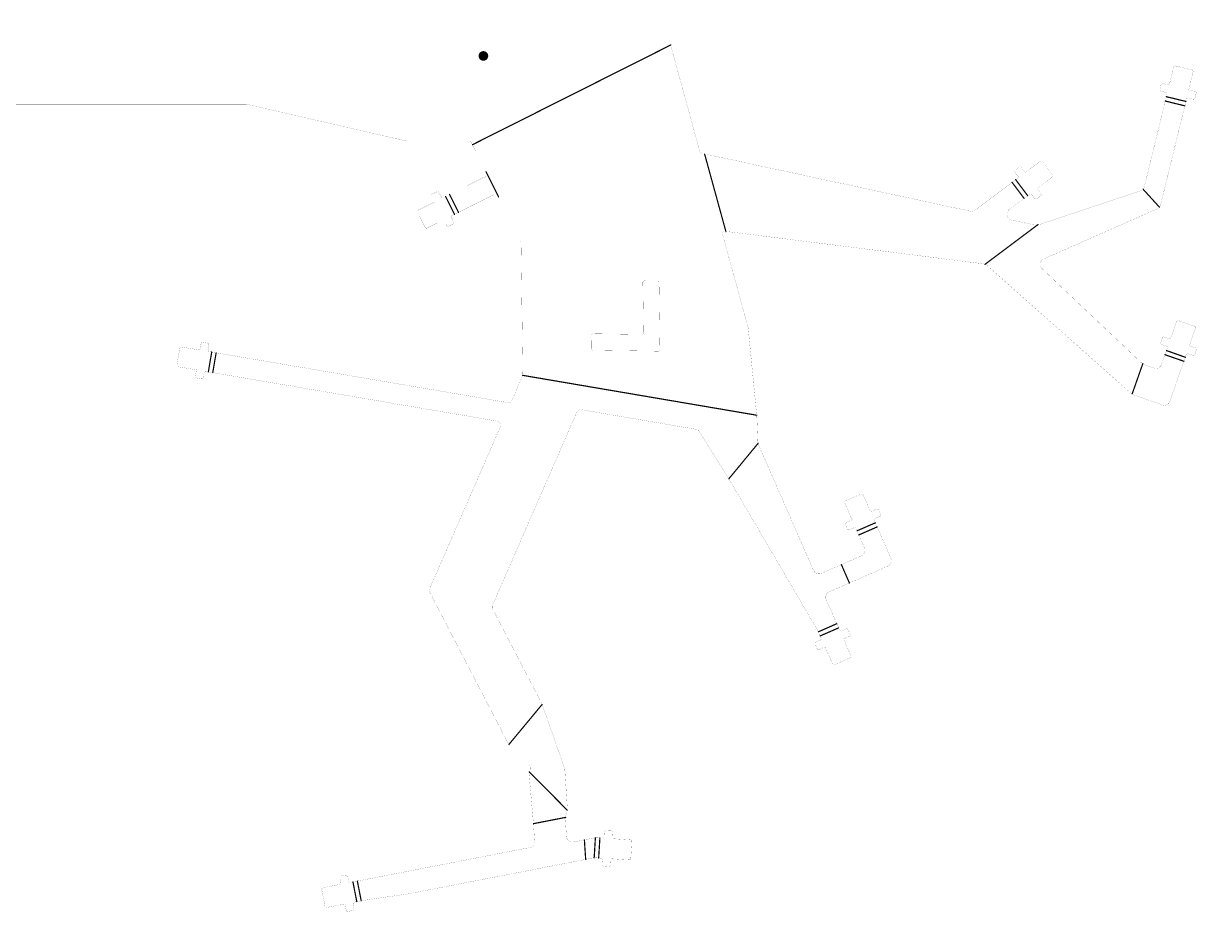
# Model space of a CAD drawing. Extents: x 325 to 617, y 86 to 372.
# Drawn here: x 471.2 to 617.3, y 145.4 to 256 of the extents above; entities that cross this region are included whole.
import ezdxf

# ---------------------------------------------------------------- set-up
doc = ezdxf.new("R2010")
doc.units = 0
for name, color, linetype in [('BOTTOMOVERLAY', 54, 'CONTINUOUS'), ('MECHANICAL1', 6, 'CONTINUOUS'), ('PADHOLELAYER', 156, 'CONTINUOUS')]:
    doc.layers.add(name, color=color, linetype=linetype)

msp = doc.modelspace()

# ---------------------------------------------------------------- linework, layer by layer
at = {"layer": 'BOTTOMOVERLAY', "const_width": 0.15}
for points in [[(527.13, 240.92), (551.84, 253.35)], [(613.56, 246.9), (615.99, 246.31)], [(613.43, 246.36), (615.86, 245.76)], [(556.05, 239.74), (558.7, 230.08)], [(528.82, 237.55), (530.38, 234.42)], [(594.34, 236.23), (595.84, 234.23)], [(594.78, 236.57), (596.28, 234.57)], [(610.67, 235.36), (612.7, 233.13)], [(523.77, 234.47), (524.89, 232.23)], [(524.27, 234.72), (525.39, 232.48)], [(590.96, 226.01), (597.57, 230.96)], [(494.23, 212.61), (494.65, 215.08)], [(494.78, 212.52), (495.2, 214.98)], [(613.38, 214.75), (615.74, 213.93)], [(613.56, 215.27), (615.92, 214.43)], [(609.3, 209.87), (610.63, 213.65)], [(533.37, 212.18), (562.53, 207.21)], [(559.06, 199.28), (562.72, 203.72)], [(575.02, 192.8), (577.31, 193.8)], [(575.25, 192.29), (577.54, 193.29)], [(573.08, 188.59), (574.08, 186.3)], [(570.22, 180.22), (572.51, 181.23)], [(570.45, 179.71), (572.74, 180.71)], [(531.67, 166.18), (535.8, 171.16)], [(534.21, 162.75), (538.93, 158)], [(534.73, 156.31), (538.73, 157.09)], [(541.07, 154.29), (541.23, 151.85)], [(542.29, 152.05), (542.44, 154.55)], [(542.85, 152.03), (543, 154.53)], [(512.24, 149.05), (512.72, 146.6)], [(512.79, 149.16), (513.27, 146.7)]]:
    msp.add_lwpolyline(points, dxfattribs=at)
at = {"layer": 'BOTTOMOVERLAY', "const_width": 0.075}
for points in [[(551.8, 253.35, 1), (551.87, 253.35, 1)], [(613.52, 246.9, 1), (613.6, 246.9, 1)], [(613.39, 246.36, 1), (613.47, 246.36, 1)], [(615.82, 245.76, 1), (615.89, 245.76, 1)], [(615.95, 246.31, 1), (616.03, 246.31, 1)], [(527.1, 240.92, 1), (527.17, 240.92, 1)], [(556.01, 239.74, 1), (556.08, 239.74, 1)], [(528.78, 237.55, 1), (528.85, 237.55, 1)], [(594.3, 236.23, 1), (594.37, 236.23, 1)], [(594.75, 236.57, 1), (594.82, 236.57, 1)], [(610.63, 235.36, 1), (610.71, 235.36, 1)], [(523.73, 234.47, 1), (523.81, 234.47, 1)], [(524.23, 234.72, 1), (524.31, 234.72, 1)], [(530.34, 234.42, 1), (530.41, 234.42, 1)], [(595.8, 234.23, 1), (595.87, 234.23, 1)], [(596.25, 234.57, 1), (596.32, 234.57, 1)], [(525.35, 232.48, 1), (525.43, 232.48, 1)], [(612.67, 233.13, 1), (612.74, 233.13, 1)], [(524.85, 232.23, 1), (524.93, 232.23, 1)], [(597.53, 230.96, 1), (597.61, 230.96, 1)], [(558.66, 230.08, 1), (558.73, 230.08, 1)], [(590.92, 226.01, 1), (591, 226.01, 1)], [(494.61, 215.08, 1), (494.69, 215.08, 1)], [(495.16, 214.98, 1), (495.24, 214.98, 1)], [(613.34, 214.75, 1), (613.42, 214.75, 1)], [(613.53, 215.27, 1), (613.6, 215.27, 1)], [(610.59, 213.65, 1), (610.66, 213.65, 1)], [(615.7, 213.93, 1), (615.78, 213.93, 1)], [(615.88, 214.43, 1), (615.96, 214.43, 1)], [(494.19, 212.61, 1), (494.27, 212.61, 1)], [(494.74, 212.52, 1), (494.82, 212.52, 1)], [(533.33, 212.18, 1), (533.4, 212.18, 1)], [(609.27, 209.87, 1), (609.34, 209.87, 1)], [(562.5, 207.21, 1), (562.57, 207.21, 1)], [(562.69, 203.72, 1), (562.76, 203.72, 1)], [(559.02, 199.28, 1), (559.09, 199.28, 1)], [(574.99, 192.8, 1), (575.06, 192.8, 1)], [(577.28, 193.8, 1), (577.35, 193.8, 1)], [(577.5, 193.29, 1), (577.58, 193.29, 1)], [(575.21, 192.29, 1), (575.28, 192.29, 1)], [(573.04, 188.59, 1), (573.12, 188.59, 1)], [(574.04, 186.3, 1), (574.12, 186.3, 1)], [(572.48, 181.23, 1), (572.55, 181.23, 1)], [(570.18, 180.22, 1), (570.25, 180.22, 1)], [(570.41, 179.71, 1), (570.49, 179.71, 1)], [(572.7, 180.71, 1), (572.77, 180.71, 1)], [(535.77, 171.16, 1), (535.84, 171.16, 1)], [(531.64, 166.18, 1), (531.71, 166.18, 1)], [(534.17, 162.75, 1), (534.25, 162.75, 1)], [(538.89, 158, 1), (538.97, 158, 1)], [(534.69, 156.31, 1), (534.76, 156.31, 1)], [(538.69, 157.09, 1), (538.77, 157.09, 1)], [(541.03, 154.29, 1), (541.1, 154.29, 1)], [(542.41, 154.55, 1), (542.48, 154.55, 1)], [(542.96, 154.53, 1), (543.04, 154.53, 1)], [(542.25, 152.05, 1), (542.33, 152.05, 1)], [(542.81, 152.03, 1), (542.89, 152.03, 1)], [(541.19, 151.85, 1), (541.26, 151.85, 1)], [(512.21, 149.05, 1), (512.28, 149.05, 1)], [(512.76, 149.16, 1), (512.83, 149.16, 1)], [(512.68, 146.6, 1), (512.76, 146.6, 1)], [(513.23, 146.7, 1), (513.31, 146.7, 1)]]:
    msp.add_lwpolyline(points, format="xyb", close=True, dxfattribs=at)
at = {"layer": 'MECHANICAL1', "const_width": 0.0127}
for points in [[(551.83, 253.35), (551.83, 264.1)], [(551.83, 253.35), (551.85, 253.19)], [(551.85, 253.19), (555.49, 239.92)], [(613.92, 248.36), (614.46, 250.59)], [(614.7, 250.74), (616.74, 250.24)], [(616.35, 247.76), (616.89, 250)], [(612.76, 247.82), (612.9, 248.4)], [(613.14, 248.55), (613.92, 248.36)], [(610.77, 235.48), (613.63, 247.19)], [(612.9, 247.58), (613.48, 247.43)], [(616.35, 247.76), (617.12, 247.57)], [(617.13, 246.75), (617.27, 247.33)], [(433.38, 245.97), (498.99, 245.97)], [(498.99, 245.97), (518.91, 241.37)], [(612.8, 233.25), (616.06, 246.6)], [(616.3, 246.74), (616.88, 246.6)], [(518.91, 241.37), (526.79, 241.37)], [(526.96, 241.26), (528.82, 237.55)], [(555.69, 239.77), (555.82, 239.77)], [(555.82, 239.77), (556.27, 239.72)], [(556.27, 239.72), (589.11, 232.64)], [(595.98, 237.47), (597.82, 238.85)], [(598.1, 238.81), (599.36, 237.13)], [(523.5, 234.34), (528.59, 236.88)], [(589.72, 232.77), (595.02, 236.75)], [(594.7, 237.51), (595.06, 237.03)], [(594.74, 237.79), (595.22, 238.15)], [(595.5, 238.11), (595.98, 237.47)], [(597.48, 235.47), (599.32, 236.85)], [(597.48, 235.47), (597.96, 234.83)], [(597.94, 231.03), (610.57, 235.25)], [(610.57, 235.25), (610.77, 235.48)], [(520.37, 232.77), (522.43, 233.8)], [(522.07, 234.52), (522.43, 233.8)], [(522.16, 234.78), (522.7, 235.05)], [(522.97, 234.96), (523.23, 234.43)], [(524.62, 232.1), (529.71, 234.65)], [(530.38, 234.42), (533.13, 228.93)], [(594, 232.86), (596.52, 234.75)], [(596.8, 234.71), (597.16, 234.23)], [(597.44, 234.19), (597.92, 234.55)], [(520.28, 232.5), (521.22, 230.63)], [(598.3, 226.69), (612.61, 233.01)], [(612.61, 233.01), (612.8, 233.25)], [(521.49, 230.54), (523.55, 231.56)], [(523.55, 231.56), (523.91, 230.85)], [(524.17, 230.76), (524.71, 231.03)], [(524.53, 231.83), (524.8, 231.3)], [(594.29, 231.52), (597.19, 230.9)], [(597.19, 230.9), (597.94, 231.03)], [(558.26, 229.8), (561.46, 218.15)], [(558.4, 230.05), (558.48, 230.07)], [(558.48, 230.07), (558.91, 230.09)], [(558.91, 230.09), (590.77, 226.08)], [(533.18, 228.71), (533.4, 212.35)], [(590.77, 226.08), (591.15, 225.94)], [(591.15, 225.94), (609.05, 210.03)], [(598.09, 225.45), (610.38, 213.81)], [(548.35, 223.74), (548.44, 217.48)], [(548.56, 223.95), (550.17, 223.93)], [(550.37, 223.73), (550.48, 215.4)], [(561.46, 218.15), (562.52, 207.38)], [(614.06, 216.69), (614.82, 218.87)], [(615.08, 218.99), (617.06, 218.29)], [(616.42, 215.87), (617.18, 218.04)], [(493.54, 216.28), (494.13, 216.18)], [(541.9, 217.16), (541.92, 215.5)], [(542.1, 217.36), (548.24, 217.28)], [(612.85, 216.27), (613.05, 216.84)], [(613.31, 216.96), (614.06, 216.69)], [(490.32, 213.48), (490.68, 215.55)], [(490.91, 215.71), (493.17, 215.33)], [(493.17, 215.33), (493.31, 216.12)], [(494.19, 215.36), (494.29, 215.95)], [(494.36, 215.13), (531.51, 208.79)], [(542.12, 215.3), (550.28, 215.19)], [(612.96, 213.55), (613.67, 215.56)], [(612.98, 216.01), (613.54, 215.82)], [(616.28, 214.86), (616.85, 214.66)], [(616.42, 215.87), (617.18, 215.6)], [(617.1, 214.78), (617.3, 215.35)], [(610.38, 213.81), (610.87, 213.49)], [(610.87, 213.49), (612.01, 213.09)], [(614, 208.95), (616.02, 214.74)], [(490.49, 213.25), (492.75, 212.86)], [(492.62, 212.07), (492.75, 212.86)], [(493.6, 211.91), (493.71, 212.5)], [(493.94, 212.66), (530.23, 206.47)], [(532.05, 209.08), (533.33, 212.02)], [(533.33, 212.02), (533.4, 212.35)], [(492.78, 211.84), (493.37, 211.74)], [(609.05, 210.03), (609.55, 209.72)], [(609.55, 209.72), (613.05, 208.49)], [(529.62, 183.51), (540.13, 207.6)], [(540.68, 207.9), (555.01, 205.45)], [(562.52, 207.38), (562.55, 207.03)], [(562.55, 207.03), (562.65, 204.67)], [(521.79, 185.57), (530.61, 205.78)], [(555.35, 205.22), (558.96, 199.44)], [(562.65, 204.67), (562.68, 203.93)], [(562.68, 203.93), (562.77, 203.5)], [(562.77, 203.5), (569.6, 187.89)], [(558.96, 199.44), (559.15, 199.13)], [(559.15, 199.13), (570.16, 180.33)], [(573.6, 196.55), (575.53, 197.39)], [(575.79, 197.28), (576.71, 195.18)], [(573.5, 196.28), (574.42, 194.17)], [(576.71, 195.18), (577.45, 195.5)], [(577.3, 194.34), (577.85, 194.58)], [(577.71, 195.39), (577.95, 194.84)], [(573.59, 193.59), (573.83, 193.04)], [(573.69, 193.85), (574.42, 194.17)], [(574.09, 192.94), (574.64, 193.18)], [(574.9, 193.08), (575.96, 190.67)], [(577.19, 194.08), (579.25, 189.38)], [(570.59, 187.5), (575.57, 189.68)], [(571.59, 185.21), (578.86, 188.39)], [(521.81, 185.14), (531.57, 166.33)], [(571.2, 184.22), (572.86, 180.44)], [(529.63, 183.08), (535.73, 171.35)], [(570.16, 180.33), (570.27, 180.12)], [(570.27, 180.12), (570.57, 179.44)], [(573.12, 180.34), (573.67, 180.58)], [(573.93, 180.48), (574.17, 179.93)], [(569.81, 178.67), (570.05, 178.12)], [(569.91, 178.94), (570.46, 179.18)], [(570.31, 178.02), (571.05, 178.34)], [(571.05, 178.34), (571.97, 176.23)], [(573.34, 179.34), (574.07, 179.66)], [(573.34, 179.34), (574.26, 177.23)], [(572.23, 176.13), (574.16, 176.97)], [(535.73, 171.35), (535.87, 170.99)], [(535.87, 170.99), (538.6, 163.22)], [(531.57, 166.33), (531.78, 166.04)], [(531.78, 166.04), (534.22, 163.59)], [(534.17, 162.58), (534.25, 162.92)], [(534.17, 162.58), (534.71, 156.52)], [(538.63, 163.09), (538.95, 158.2)], [(538.76, 157.31), (538.91, 157.81)], [(538.91, 157.81), (538.95, 158.2)], [(534.71, 156.52), (534.74, 156.1)], [(538.7, 156.87), (538.76, 157.31)], [(538.7, 156.87), (538.84, 154.71)], [(534.74, 156.1), (534.87, 154.12)], [(543.51, 154.7), (543.55, 155.29)], [(543.76, 155.48), (544.36, 155.45)], [(544.5, 154.44), (544.55, 155.23)], [(539.73, 154.03), (540.96, 154.27)], [(540.96, 154.27), (541.17, 154.31)], [(541.17, 154.31), (542.32, 154.54)], [(542.32, 154.54), (542.56, 154.55)], [(542.56, 154.55), (543.3, 154.51)], [(544.5, 154.44), (546.79, 154.29)], [(546.85, 151.99), (546.98, 154.08)], [(511.95, 148.99), (534.27, 153.33)], [(541.33, 151.88), (542.17, 152.05)], [(542.17, 152.05), (542.41, 152.06)], [(542.41, 152.06), (543.15, 152.01)], [(519.22, 147.58), (541.12, 151.83)], [(541.12, 151.83), (541.33, 151.88)], [(543.3, 151.2), (543.34, 151.8)], [(543.49, 150.99), (544.08, 150.95)], [(544.3, 151.14), (544.35, 151.94)], [(544.35, 151.94), (546.64, 151.8)], [(510.62, 149.55), (510.77, 148.77)], [(510.78, 149.79), (511.37, 149.9)], [(511.6, 149.74), (511.72, 149.15)], [(508.36, 148.09), (508.76, 146.03)], [(508.52, 148.33), (510.77, 148.77)], [(513.39, 146.72), (519.22, 147.58)], [(508.99, 145.87), (511.25, 146.31)], [(511.25, 146.31), (511.4, 145.53)], [(512.27, 146.31), (512.38, 145.72)], [(512.43, 146.54), (513.15, 146.68)], [(513.15, 146.68), (513.39, 146.72)], [(511.64, 145.37), (512.23, 145.48)]]:
    msp.add_lwpolyline(points, dxfattribs=at)
at = {"layer": 'MECHANICAL1', "const_width": 0.00635}
for points in [[(551.83, 253.35, 1), (551.83, 253.35, 1)], [(551.83, 253.35, 1), (551.83, 253.35, 1)], [(551.85, 253.19, 1), (551.85, 253.19, 1)], [(551.85, 253.19, 1), (551.85, 253.19, 1)], [(614.46, 250.59, 1), (614.47, 250.59, 1)], [(614.46, 250.59, 1), (614.47, 250.59, 1)], [(614.7, 250.74, 1), (614.71, 250.74, 1)], [(614.7, 250.74, 1), (614.71, 250.74, 1)], [(616.74, 250.24, 1), (616.75, 250.24, 1)], [(616.74, 250.24, 1), (616.75, 250.24, 1)], [(616.89, 250, 1), (616.89, 250, 1)], [(616.89, 250, 1), (616.89, 250, 1)], [(612.89, 248.4, 1), (612.9, 248.4, 1)], [(612.89, 248.4, 1), (612.9, 248.4, 1)], [(613.14, 248.55, 1), (613.14, 248.55, 1)], [(613.14, 248.55, 1), (613.14, 248.55, 1)], [(612.75, 247.82, 1), (612.76, 247.82, 1)], [(612.75, 247.82, 1), (612.76, 247.82, 1)], [(612.9, 247.58, 1), (612.91, 247.58, 1)], [(612.9, 247.58, 1), (612.91, 247.58, 1)], [(613.48, 247.43, 1), (613.49, 247.43, 1)], [(613.48, 247.43, 1), (613.49, 247.43, 1)], [(613.63, 247.19, 1), (613.63, 247.19, 1)], [(613.63, 247.19, 1), (613.63, 247.19, 1)], [(613.91, 248.36, 1), (613.92, 248.36, 1)], [(613.91, 248.36, 1), (613.92, 248.36, 1)], [(616.34, 247.76, 1), (616.35, 247.76, 1)], [(616.34, 247.76, 1), (616.35, 247.76, 1)], [(617.12, 247.57, 1), (617.13, 247.57, 1)], [(617.12, 247.57, 1), (617.13, 247.57, 1)], [(617.27, 247.33, 1), (617.27, 247.33, 1)], [(617.27, 247.33, 1), (617.27, 247.33, 1)], [(498.98, 245.97, 1), (498.99, 245.97, 1)], [(498.98, 245.97, 1), (498.99, 245.97, 1)], [(616.06, 246.6, 1), (616.06, 246.6, 1)], [(616.06, 246.6, 1), (616.06, 246.6, 1)], [(616.3, 246.74, 1), (616.31, 246.74, 1)], [(616.3, 246.74, 1), (616.31, 246.74, 1)], [(616.88, 246.6, 1), (616.89, 246.6, 1)], [(616.88, 246.6, 1), (616.89, 246.6, 1)], [(617.12, 246.75, 1), (617.13, 246.75, 1)], [(617.12, 246.75, 1), (617.13, 246.75, 1)], [(518.91, 241.37, 1), (518.91, 241.37, 1)], [(518.91, 241.37, 1), (518.91, 241.37, 1)], [(526.78, 241.37, 1), (526.79, 241.37, 1)], [(526.78, 241.37, 1), (526.79, 241.37, 1)], [(526.96, 241.26, 1), (526.97, 241.26, 1)], [(526.96, 241.26, 1), (526.97, 241.26, 1)], [(555.49, 239.92, 1), (555.49, 239.92, 1)], [(555.49, 239.92, 1), (555.49, 239.92, 1)], [(555.68, 239.77, 1), (555.69, 239.77, 1)], [(555.68, 239.77, 1), (555.69, 239.77, 1)], [(555.82, 239.77, 1), (555.82, 239.77, 1)], [(555.82, 239.77, 1), (555.82, 239.77, 1)], [(556.27, 239.72, 1), (556.28, 239.72, 1)], [(556.27, 239.72, 1), (556.28, 239.72, 1)], [(597.82, 238.85, 1), (597.83, 238.85, 1)], [(597.82, 238.85, 1), (597.83, 238.85, 1)], [(598.1, 238.81, 1), (598.11, 238.81, 1)], [(598.1, 238.81, 1), (598.11, 238.81, 1)], [(528.59, 236.88, 1), (528.6, 236.88, 1)], [(528.59, 236.88, 1), (528.6, 236.88, 1)], [(528.81, 237.55, 1), (528.82, 237.55, 1)], [(528.81, 237.55, 1), (528.82, 237.55, 1)], [(594.7, 237.51, 1), (594.71, 237.51, 1)], [(594.7, 237.51, 1), (594.71, 237.51, 1)], [(594.74, 237.79, 1), (594.75, 237.79, 1)], [(594.74, 237.79, 1), (594.75, 237.79, 1)], [(595.02, 236.75, 1), (595.03, 236.75, 1)], [(595.02, 236.75, 1), (595.03, 236.75, 1)], [(595.06, 237.03, 1), (595.07, 237.03, 1)], [(595.06, 237.03, 1), (595.07, 237.03, 1)], [(595.22, 238.15, 1), (595.23, 238.15, 1)], [(595.22, 238.15, 1), (595.23, 238.15, 1)], [(595.5, 238.11, 1), (595.51, 238.11, 1)], [(595.5, 238.11, 1), (595.51, 238.11, 1)], [(595.98, 237.47, 1), (595.99, 237.47, 1)], [(595.98, 237.47, 1), (595.99, 237.47, 1)], [(599.32, 236.85, 1), (599.33, 236.85, 1)], [(599.32, 236.85, 1), (599.33, 236.85, 1)], [(599.36, 237.13, 1), (599.37, 237.13, 1)], [(599.36, 237.13, 1), (599.37, 237.13, 1)], [(597.48, 235.47, 1), (597.49, 235.47, 1)], [(597.48, 235.47, 1), (597.49, 235.47, 1)], [(610.57, 235.25, 1), (610.57, 235.25, 1)], [(610.57, 235.25, 1), (610.57, 235.25, 1)], [(610.76, 235.48, 1), (610.77, 235.48, 1)], [(610.76, 235.48, 1), (610.77, 235.48, 1)], [(522.07, 234.52, 1), (522.07, 234.52, 1)], [(522.07, 234.52, 1), (522.07, 234.52, 1)], [(522.16, 234.78, 1), (522.16, 234.78, 1)], [(522.16, 234.78, 1), (522.16, 234.78, 1)], [(522.43, 233.8, 1), (522.43, 233.8, 1)], [(522.43, 233.8, 1), (522.43, 233.8, 1)], [(522.69, 235.05, 1), (522.7, 235.05, 1)], [(522.69, 235.05, 1), (522.7, 235.05, 1)], [(522.96, 234.96, 1), (522.97, 234.96, 1)], [(522.96, 234.96, 1), (522.97, 234.96, 1)], [(523.23, 234.43, 1), (523.24, 234.43, 1)], [(523.23, 234.43, 1), (523.24, 234.43, 1)], [(523.5, 234.34, 1), (523.51, 234.34, 1)], [(523.5, 234.34, 1), (523.51, 234.34, 1)], [(529.71, 234.65, 1), (529.71, 234.65, 1)], [(529.71, 234.65, 1), (529.71, 234.65, 1)], [(530.38, 234.42, 1), (530.38, 234.42, 1)], [(530.38, 234.42, 1), (530.38, 234.42, 1)], [(596.52, 234.75, 1), (596.53, 234.75, 1)], [(596.52, 234.75, 1), (596.53, 234.75, 1)], [(596.8, 234.71, 1), (596.81, 234.71, 1)], [(596.8, 234.71, 1), (596.81, 234.71, 1)], [(597.16, 234.23, 1), (597.17, 234.23, 1)], [(597.16, 234.23, 1), (597.17, 234.23, 1)], [(597.44, 234.19, 1), (597.45, 234.19, 1)], [(597.44, 234.19, 1), (597.45, 234.19, 1)], [(597.92, 234.55, 1), (597.93, 234.55, 1)], [(597.92, 234.55, 1), (597.93, 234.55, 1)], [(597.96, 234.83, 1), (597.97, 234.83, 1)], [(597.96, 234.83, 1), (597.97, 234.83, 1)], [(520.28, 232.5, 1), (520.29, 232.5, 1)], [(520.28, 232.5, 1), (520.29, 232.5, 1)], [(520.37, 232.77, 1), (520.38, 232.77, 1)], [(520.37, 232.77, 1), (520.38, 232.77, 1)], [(589.11, 232.64, 1), (589.11, 232.64, 1)], [(589.11, 232.64, 1), (589.11, 232.64, 1)], [(589.71, 232.77, 1), (589.72, 232.77, 1)], [(589.71, 232.77, 1), (589.72, 232.77, 1)], [(594, 232.86, 1), (594, 232.86, 1)], [(594, 232.86, 1), (594, 232.86, 1)], [(612.61, 233.01, 1), (612.61, 233.01, 1)], [(612.61, 233.01, 1), (612.61, 233.01, 1)], [(612.79, 233.25, 1), (612.8, 233.25, 1)], [(612.79, 233.25, 1), (612.8, 233.25, 1)], [(523.54, 231.56, 1), (523.55, 231.56, 1)], [(523.54, 231.56, 1), (523.55, 231.56, 1)], [(524.53, 231.83, 1), (524.53, 231.83, 1)], [(524.53, 231.83, 1), (524.53, 231.83, 1)], [(524.62, 232.1, 1), (524.62, 232.1, 1)], [(524.62, 232.1, 1), (524.62, 232.1, 1)], [(524.71, 231.03, 1), (524.71, 231.03, 1)], [(524.71, 231.03, 1), (524.71, 231.03, 1)], [(524.8, 231.3, 1), (524.8, 231.3, 1)], [(524.8, 231.3, 1), (524.8, 231.3, 1)], [(594.29, 231.52, 1), (594.29, 231.52, 1)], [(594.29, 231.52, 1), (594.29, 231.52, 1)], [(597.19, 230.9, 1), (597.2, 230.9, 1)], [(597.19, 230.9, 1), (597.2, 230.9, 1)], [(597.94, 231.03, 1), (597.94, 231.03, 1)], [(597.94, 231.03, 1), (597.94, 231.03, 1)], [(521.22, 230.63, 1), (521.22, 230.63, 1)], [(521.22, 230.63, 1), (521.22, 230.63, 1)], [(521.49, 230.54, 1), (521.49, 230.54, 1)], [(521.49, 230.54, 1), (521.49, 230.54, 1)], [(523.9, 230.85, 1), (523.91, 230.85, 1)], [(523.9, 230.85, 1), (523.91, 230.85, 1)], [(524.17, 230.76, 1), (524.18, 230.76, 1)], [(524.17, 230.76, 1), (524.18, 230.76, 1)], [(558.26, 229.8, 1), (558.27, 229.8, 1)], [(558.26, 229.8, 1), (558.27, 229.8, 1)], [(558.4, 230.05, 1), (558.41, 230.05, 1)], [(558.4, 230.05, 1), (558.41, 230.05, 1)], [(558.48, 230.07, 1), (558.48, 230.07, 1)], [(558.48, 230.07, 1), (558.48, 230.07, 1)], [(558.91, 230.09, 1), (558.91, 230.09, 1)], [(558.91, 230.09, 1), (558.91, 230.09, 1)], [(533.13, 228.93, 1), (533.13, 228.93, 1)], [(533.13, 228.93, 1), (533.13, 228.93, 1)], [(533.18, 228.71, 1), (533.19, 228.71, 1)], [(533.18, 228.71, 1), (533.19, 228.71, 1)], [(598.3, 226.69, 1), (598.31, 226.69, 1)], [(598.3, 226.69, 1), (598.31, 226.69, 1)], [(590.77, 226.08, 1), (590.77, 226.08, 1)], [(590.77, 226.08, 1), (590.77, 226.08, 1)], [(591.14, 225.94, 1), (591.15, 225.94, 1)], [(591.14, 225.94, 1), (591.15, 225.94, 1)], [(598.09, 225.45, 1), (598.09, 225.45, 1)], [(598.09, 225.45, 1), (598.09, 225.45, 1)], [(548.35, 223.74, 1), (548.36, 223.74, 1)], [(548.35, 223.74, 1), (548.36, 223.74, 1)], [(548.55, 223.95, 1), (548.56, 223.95, 1)], [(548.55, 223.95, 1), (548.56, 223.95, 1)], [(550.17, 223.93, 1), (550.17, 223.93, 1)], [(550.17, 223.93, 1), (550.17, 223.93, 1)], [(550.36, 223.73, 1), (550.37, 223.73, 1)], [(550.36, 223.73, 1), (550.37, 223.73, 1)], [(561.46, 218.15, 1), (561.46, 218.15, 1)], [(561.46, 218.15, 1), (561.46, 218.15, 1)], [(614.82, 218.87, 1), (614.82, 218.87, 1)], [(614.82, 218.87, 1), (614.82, 218.87, 1)], [(615.07, 218.99, 1), (615.08, 218.99, 1)], [(615.07, 218.99, 1), (615.08, 218.99, 1)], [(617.05, 218.29, 1), (617.06, 218.29, 1)], [(617.05, 218.29, 1), (617.06, 218.29, 1)], [(617.18, 218.04, 1), (617.18, 218.04, 1)], [(617.18, 218.04, 1), (617.18, 218.04, 1)], [(493.54, 216.28, 1), (493.54, 216.28, 1)], [(493.54, 216.28, 1), (493.54, 216.28, 1)], [(541.9, 217.16, 1), (541.9, 217.16, 1)], [(541.9, 217.16, 1), (541.9, 217.16, 1)], [(542.1, 217.36, 1), (542.1, 217.36, 1)], [(542.1, 217.36, 1), (542.1, 217.36, 1)], [(548.23, 217.28, 1), (548.24, 217.28, 1)], [(548.23, 217.28, 1), (548.24, 217.28, 1)], [(548.43, 217.48, 1), (548.44, 217.48, 1)], [(548.43, 217.48, 1), (548.44, 217.48, 1)], [(612.85, 216.27, 1), (612.86, 216.27, 1)], [(612.85, 216.27, 1), (612.86, 216.27, 1)], [(613.05, 216.84, 1), (613.05, 216.84, 1)], [(613.05, 216.84, 1), (613.05, 216.84, 1)], [(613.3, 216.96, 1), (613.31, 216.96, 1)], [(613.3, 216.96, 1), (613.31, 216.96, 1)], [(614.06, 216.69, 1), (614.06, 216.69, 1)], [(614.06, 216.69, 1), (614.06, 216.69, 1)], [(490.67, 215.55, 1), (490.68, 215.55, 1)], [(490.67, 215.55, 1), (490.68, 215.55, 1)], [(490.9, 215.71, 1), (490.91, 215.71, 1)], [(490.9, 215.71, 1), (490.91, 215.71, 1)], [(493.17, 215.33, 1), (493.18, 215.33, 1)], [(493.17, 215.33, 1), (493.18, 215.33, 1)], [(493.31, 216.12, 1), (493.31, 216.12, 1)], [(493.31, 216.12, 1), (493.31, 216.12, 1)], [(494.13, 216.18, 1), (494.13, 216.18, 1)], [(494.13, 216.18, 1), (494.13, 216.18, 1)], [(494.19, 215.36, 1), (494.2, 215.36, 1)], [(494.19, 215.36, 1), (494.2, 215.36, 1)], [(494.29, 215.95, 1), (494.3, 215.95, 1)], [(494.29, 215.95, 1), (494.3, 215.95, 1)], [(494.35, 215.13, 1), (494.36, 215.13, 1)], [(494.35, 215.13, 1), (494.36, 215.13, 1)], [(541.92, 215.5, 1), (541.92, 215.5, 1)], [(541.92, 215.5, 1), (541.92, 215.5, 1)], [(542.12, 215.3, 1), (542.12, 215.3, 1)], [(542.12, 215.3, 1), (542.12, 215.3, 1)], [(550.27, 215.19, 1), (550.28, 215.19, 1)], [(550.27, 215.19, 1), (550.28, 215.19, 1)], [(550.48, 215.4, 1), (550.48, 215.4, 1)], [(550.48, 215.4, 1), (550.48, 215.4, 1)], [(612.97, 216.01, 1), (612.98, 216.01, 1)], [(612.97, 216.01, 1), (612.98, 216.01, 1)], [(613.54, 215.82, 1), (613.55, 215.82, 1)], [(613.54, 215.82, 1), (613.55, 215.82, 1)], [(613.66, 215.56, 1), (613.67, 215.56, 1)], [(613.66, 215.56, 1), (613.67, 215.56, 1)], [(616.28, 214.86, 1), (616.28, 214.86, 1)], [(616.28, 214.86, 1), (616.28, 214.86, 1)], [(616.42, 215.87, 1), (616.42, 215.87, 1)], [(616.42, 215.87, 1), (616.42, 215.87, 1)], [(617.1, 214.78, 1), (617.1, 214.78, 1)], [(617.1, 214.78, 1), (617.1, 214.78, 1)], [(617.17, 215.6, 1), (617.18, 215.6, 1)], [(617.17, 215.6, 1), (617.18, 215.6, 1)], [(617.3, 215.35, 1), (617.3, 215.35, 1)], [(617.3, 215.35, 1), (617.3, 215.35, 1)], [(490.32, 213.48, 1), (490.33, 213.48, 1)], [(490.32, 213.48, 1), (490.33, 213.48, 1)], [(610.37, 213.81, 1), (610.38, 213.81, 1)], [(610.37, 213.81, 1), (610.38, 213.81, 1)], [(610.87, 213.49, 1), (610.88, 213.49, 1)], [(610.87, 213.49, 1), (610.88, 213.49, 1)], [(612.96, 213.55, 1), (612.97, 213.55, 1)], [(612.96, 213.55, 1), (612.97, 213.55, 1)], [(616.02, 214.74, 1), (616.03, 214.74, 1)], [(616.02, 214.74, 1), (616.03, 214.74, 1)], [(616.84, 214.66, 1), (616.85, 214.66, 1)], [(616.84, 214.66, 1), (616.85, 214.66, 1)], [(490.48, 213.25, 1), (490.49, 213.25, 1)], [(490.48, 213.25, 1), (490.49, 213.25, 1)], [(492.62, 212.07, 1), (492.62, 212.07, 1)], [(492.62, 212.07, 1), (492.62, 212.07, 1)], [(492.75, 212.86, 1), (492.76, 212.86, 1)], [(492.75, 212.86, 1), (492.76, 212.86, 1)], [(493.6, 211.91, 1), (493.61, 211.91, 1)], [(493.6, 211.91, 1), (493.61, 211.91, 1)], [(493.7, 212.5, 1), (493.71, 212.5, 1)], [(493.7, 212.5, 1), (493.71, 212.5, 1)], [(493.93, 212.66, 1), (493.94, 212.66, 1)], [(493.93, 212.66, 1), (493.94, 212.66, 1)], [(533.33, 212.02, 1), (533.34, 212.02, 1)], [(533.33, 212.02, 1), (533.34, 212.02, 1)], [(533.4, 212.35, 1), (533.4, 212.35, 1)], [(533.4, 212.35, 1), (533.4, 212.35, 1)], [(612, 213.09, 1), (612.01, 213.09, 1)], [(612, 213.09, 1), (612.01, 213.09, 1)], [(492.78, 211.84, 1), (492.79, 211.84, 1)], [(492.78, 211.84, 1), (492.79, 211.84, 1)], [(493.37, 211.74, 1), (493.38, 211.74, 1)], [(493.37, 211.74, 1), (493.38, 211.74, 1)], [(532.05, 209.08, 1), (532.05, 209.08, 1)], [(532.05, 209.08, 1), (532.05, 209.08, 1)], [(609.05, 210.03, 1), (609.06, 210.03, 1)], [(609.05, 210.03, 1), (609.06, 210.03, 1)], [(609.55, 209.72, 1), (609.56, 209.72, 1)], [(609.55, 209.72, 1), (609.56, 209.72, 1)], [(614, 208.95, 1), (614.01, 208.95, 1)], [(614, 208.95, 1), (614.01, 208.95, 1)], [(531.51, 208.79, 1), (531.51, 208.79, 1)], [(531.51, 208.79, 1), (531.51, 208.79, 1)], [(540.13, 207.6, 1), (540.14, 207.6, 1)], [(540.13, 207.6, 1), (540.14, 207.6, 1)], [(540.67, 207.9, 1), (540.68, 207.9, 1)], [(540.67, 207.9, 1), (540.68, 207.9, 1)], [(613.04, 208.49, 1), (613.05, 208.49, 1)], [(613.04, 208.49, 1), (613.05, 208.49, 1)], [(530.23, 206.47, 1), (530.24, 206.47, 1)], [(530.23, 206.47, 1), (530.24, 206.47, 1)], [(562.52, 207.38, 1), (562.52, 207.38, 1)], [(562.52, 207.38, 1), (562.52, 207.38, 1)], [(562.54, 207.03, 1), (562.55, 207.03, 1)], [(562.54, 207.03, 1), (562.55, 207.03, 1)], [(530.61, 205.78, 1), (530.61, 205.78, 1)], [(530.61, 205.78, 1), (530.61, 205.78, 1)], [(555.01, 205.45, 1), (555.02, 205.45, 1)], [(555.01, 205.45, 1), (555.02, 205.45, 1)], [(555.35, 205.22, 1), (555.36, 205.22, 1)], [(555.35, 205.22, 1), (555.36, 205.22, 1)], [(562.65, 204.67, 1), (562.65, 204.67, 1)], [(562.65, 204.67, 1), (562.65, 204.67, 1)], [(562.68, 203.93, 1), (562.69, 203.93, 1)], [(562.68, 203.93, 1), (562.69, 203.93, 1)], [(562.76, 203.5, 1), (562.77, 203.5, 1)], [(562.76, 203.5, 1), (562.77, 203.5, 1)], [(558.96, 199.44, 1), (558.97, 199.44, 1)], [(558.96, 199.44, 1), (558.97, 199.44, 1)], [(559.15, 199.13, 1), (559.15, 199.13, 1)], [(559.15, 199.13, 1), (559.15, 199.13, 1)], [(575.52, 197.39, 1), (575.53, 197.39, 1)], [(575.52, 197.39, 1), (575.53, 197.39, 1)], [(575.79, 197.28, 1), (575.79, 197.28, 1)], [(575.79, 197.28, 1), (575.79, 197.28, 1)], [(573.5, 196.28, 1), (573.5, 196.28, 1)], [(573.5, 196.28, 1), (573.5, 196.28, 1)], [(573.6, 196.55, 1), (573.61, 196.55, 1)], [(573.6, 196.55, 1), (573.61, 196.55, 1)], [(576.71, 195.18, 1), (576.72, 195.18, 1)], [(576.71, 195.18, 1), (576.72, 195.18, 1)], [(577.29, 194.34, 1), (577.3, 194.34, 1)], [(577.29, 194.34, 1), (577.3, 194.34, 1)], [(577.44, 195.5, 1), (577.45, 195.5, 1)], [(577.44, 195.5, 1), (577.45, 195.5, 1)], [(577.71, 195.39, 1), (577.71, 195.39, 1)], [(577.71, 195.39, 1), (577.71, 195.39, 1)], [(577.84, 194.58, 1), (577.85, 194.58, 1)], [(577.84, 194.58, 1), (577.85, 194.58, 1)], [(577.95, 194.84, 1), (577.95, 194.84, 1)], [(577.95, 194.84, 1), (577.95, 194.84, 1)], [(573.58, 193.59, 1), (573.59, 193.59, 1)], [(573.58, 193.59, 1), (573.59, 193.59, 1)], [(573.69, 193.85, 1), (573.69, 193.85, 1)], [(573.69, 193.85, 1), (573.69, 193.85, 1)], [(573.82, 193.04, 1), (573.83, 193.04, 1)], [(573.82, 193.04, 1), (573.83, 193.04, 1)], [(574.09, 192.94, 1), (574.09, 192.94, 1)], [(574.09, 192.94, 1), (574.09, 192.94, 1)], [(574.42, 194.17, 1), (574.43, 194.17, 1)], [(574.42, 194.17, 1), (574.43, 194.17, 1)], [(574.64, 193.18, 1), (574.64, 193.18, 1)], [(574.64, 193.18, 1), (574.64, 193.18, 1)], [(574.9, 193.08, 1), (574.91, 193.08, 1)], [(574.9, 193.08, 1), (574.91, 193.08, 1)], [(577.19, 194.08, 1), (577.2, 194.08, 1)], [(577.19, 194.08, 1), (577.2, 194.08, 1)], [(575.95, 190.67, 1), (575.96, 190.67, 1)], [(575.95, 190.67, 1), (575.96, 190.67, 1)], [(575.57, 189.68, 1), (575.57, 189.68, 1)], [(575.57, 189.68, 1), (575.57, 189.68, 1)], [(579.25, 189.38, 1), (579.25, 189.38, 1)], [(579.25, 189.38, 1), (579.25, 189.38, 1)], [(569.6, 187.89, 1), (569.6, 187.89, 1)], [(569.6, 187.89, 1), (569.6, 187.89, 1)], [(570.58, 187.5, 1), (570.59, 187.5, 1)], [(570.58, 187.5, 1), (570.59, 187.5, 1)], [(578.86, 188.39, 1), (578.87, 188.39, 1)], [(578.86, 188.39, 1), (578.87, 188.39, 1)], [(521.79, 185.57, 1), (521.79, 185.57, 1)], [(521.79, 185.57, 1), (521.79, 185.57, 1)], [(521.8, 185.14, 1), (521.81, 185.14, 1)], [(521.8, 185.14, 1), (521.81, 185.14, 1)], [(571.2, 184.22, 1), (571.21, 184.22, 1)], [(571.2, 184.22, 1), (571.21, 184.22, 1)], [(571.59, 185.21, 1), (571.59, 185.21, 1)], [(571.59, 185.21, 1), (571.59, 185.21, 1)], [(529.62, 183.51, 1), (529.62, 183.51, 1)], [(529.62, 183.51, 1), (529.62, 183.51, 1)], [(529.63, 183.08, 1), (529.64, 183.08, 1)], [(529.63, 183.08, 1), (529.64, 183.08, 1)], [(570.16, 180.33, 1), (570.17, 180.33, 1)], [(570.16, 180.33, 1), (570.17, 180.33, 1)], [(570.27, 180.12, 1), (570.27, 180.12, 1)], [(570.27, 180.12, 1), (570.27, 180.12, 1)], [(572.85, 180.44, 1), (572.86, 180.44, 1)], [(572.85, 180.44, 1), (572.86, 180.44, 1)], [(573.12, 180.34, 1), (573.12, 180.34, 1)], [(573.12, 180.34, 1), (573.12, 180.34, 1)], [(573.67, 180.58, 1), (573.67, 180.58, 1)], [(573.67, 180.58, 1), (573.67, 180.58, 1)], [(573.93, 180.48, 1), (573.94, 180.48, 1)], [(573.93, 180.48, 1), (573.94, 180.48, 1)], [(574.17, 179.93, 1), (574.18, 179.93, 1)], [(574.17, 179.93, 1), (574.18, 179.93, 1)], [(569.81, 178.67, 1), (569.81, 178.67, 1)], [(569.81, 178.67, 1), (569.81, 178.67, 1)], [(569.91, 178.94, 1), (569.92, 178.94, 1)], [(569.91, 178.94, 1), (569.92, 178.94, 1)], [(570.46, 179.18, 1), (570.47, 179.18, 1)], [(570.46, 179.18, 1), (570.47, 179.18, 1)], [(570.56, 179.44, 1), (570.57, 179.44, 1)], [(570.56, 179.44, 1), (570.57, 179.44, 1)], [(571.04, 178.34, 1), (571.05, 178.34, 1)], [(571.04, 178.34, 1), (571.05, 178.34, 1)], [(573.33, 179.34, 1), (573.34, 179.34, 1)], [(573.33, 179.34, 1), (573.34, 179.34, 1)], [(574.07, 179.66, 1), (574.07, 179.66, 1)], [(574.07, 179.66, 1), (574.07, 179.66, 1)], [(570.05, 178.12, 1), (570.05, 178.12, 1)], [(570.05, 178.12, 1), (570.05, 178.12, 1)], [(570.31, 178.02, 1), (570.32, 178.02, 1)], [(570.31, 178.02, 1), (570.32, 178.02, 1)], [(574.15, 176.97, 1), (574.16, 176.97, 1)], [(574.15, 176.97, 1), (574.16, 176.97, 1)], [(574.26, 177.23, 1), (574.26, 177.23, 1)], [(574.26, 177.23, 1), (574.26, 177.23, 1)], [(571.97, 176.23, 1), (571.97, 176.23, 1)], [(571.97, 176.23, 1), (571.97, 176.23, 1)], [(572.23, 176.13, 1), (572.24, 176.13, 1)], [(572.23, 176.13, 1), (572.24, 176.13, 1)], [(535.72, 171.35, 1), (535.73, 171.35, 1)], [(535.72, 171.35, 1), (535.73, 171.35, 1)], [(535.87, 170.99, 1), (535.88, 170.99, 1)], [(535.87, 170.99, 1), (535.88, 170.99, 1)], [(531.57, 166.33, 1), (531.58, 166.33, 1)], [(531.57, 166.33, 1), (531.58, 166.33, 1)], [(531.77, 166.04, 1), (531.78, 166.04, 1)], [(531.77, 166.04, 1), (531.78, 166.04, 1)], [(534.17, 162.58, 1), (534.17, 162.58, 1)], [(534.17, 162.58, 1), (534.17, 162.58, 1)], [(534.21, 163.59, 1), (534.22, 163.59, 1)], [(534.21, 163.59, 1), (534.22, 163.59, 1)], [(534.25, 162.92, 1), (534.25, 162.92, 1)], [(534.25, 162.92, 1), (534.25, 162.92, 1)], [(538.6, 163.22, 1), (538.6, 163.22, 1)], [(538.6, 163.22, 1), (538.6, 163.22, 1)], [(538.62, 163.09, 1), (538.63, 163.09, 1)], [(538.62, 163.09, 1), (538.63, 163.09, 1)], [(538.91, 157.81, 1), (538.92, 157.81, 1)], [(538.91, 157.81, 1), (538.92, 157.81, 1)], [(538.94, 158.2, 1), (538.95, 158.2, 1)], [(538.94, 158.2, 1), (538.95, 158.2, 1)], [(534.71, 156.52, 1), (534.71, 156.52, 1)], [(534.71, 156.52, 1), (534.71, 156.52, 1)], [(538.7, 156.87, 1), (538.7, 156.87, 1)], [(538.7, 156.87, 1), (538.7, 156.87, 1)], [(538.76, 157.31, 1), (538.76, 157.31, 1)], [(538.76, 157.31, 1), (538.76, 157.31, 1)], [(534.74, 156.1, 1), (534.74, 156.1, 1)], [(534.74, 156.1, 1), (534.74, 156.1, 1)], [(543.55, 155.29, 1), (543.55, 155.29, 1)], [(543.55, 155.29, 1), (543.55, 155.29, 1)], [(543.76, 155.48, 1), (543.76, 155.48, 1)], [(543.76, 155.48, 1), (543.76, 155.48, 1)], [(544.36, 155.45, 1), (544.36, 155.45, 1)], [(544.36, 155.45, 1), (544.36, 155.45, 1)], [(544.54, 155.23, 1), (544.55, 155.23, 1)], [(544.54, 155.23, 1), (544.55, 155.23, 1)], [(534.87, 154.12, 1), (534.87, 154.12, 1)], [(534.87, 154.12, 1), (534.87, 154.12, 1)], [(538.84, 154.71, 1), (538.84, 154.71, 1)], [(538.84, 154.71, 1), (538.84, 154.71, 1)], [(539.73, 154.03, 1), (539.74, 154.03, 1)], [(539.73, 154.03, 1), (539.74, 154.03, 1)], [(540.96, 154.27, 1), (540.96, 154.27, 1)], [(540.96, 154.27, 1), (540.96, 154.27, 1)], [(541.17, 154.31, 1), (541.17, 154.31, 1)], [(541.17, 154.31, 1), (541.17, 154.31, 1)], [(542.32, 154.54, 1), (542.33, 154.54, 1)], [(542.32, 154.54, 1), (542.33, 154.54, 1)], [(542.56, 154.55, 1), (542.57, 154.55, 1)], [(542.56, 154.55, 1), (542.57, 154.55, 1)], [(543.3, 154.51, 1), (543.3, 154.51, 1)], [(543.3, 154.51, 1), (543.3, 154.51, 1)], [(543.51, 154.7, 1), (543.52, 154.7, 1)], [(543.51, 154.7, 1), (543.52, 154.7, 1)], [(544.49, 154.44, 1), (544.5, 154.44, 1)], [(544.49, 154.44, 1), (544.5, 154.44, 1)], [(546.79, 154.29, 1), (546.8, 154.29, 1)], [(546.79, 154.29, 1), (546.8, 154.29, 1)], [(546.98, 154.08, 1), (546.98, 154.08, 1)], [(546.98, 154.08, 1), (546.98, 154.08, 1)], [(534.26, 153.33, 1), (534.27, 153.33, 1)], [(534.26, 153.33, 1), (534.27, 153.33, 1)], [(542.17, 152.05, 1), (542.17, 152.05, 1)], [(542.17, 152.05, 1), (542.17, 152.05, 1)], [(542.41, 152.06, 1), (542.41, 152.06, 1)], [(542.41, 152.06, 1), (542.41, 152.06, 1)], [(543.14, 152.01, 1), (543.15, 152.01, 1)], [(543.14, 152.01, 1), (543.15, 152.01, 1)], [(546.85, 151.99, 1), (546.86, 151.99, 1)], [(546.85, 151.99, 1), (546.86, 151.99, 1)], [(541.12, 151.83, 1), (541.12, 151.83, 1)], [(541.12, 151.83, 1), (541.12, 151.83, 1)], [(541.33, 151.88, 1), (541.33, 151.88, 1)], [(541.33, 151.88, 1), (541.33, 151.88, 1)], [(543.3, 151.2, 1), (543.3, 151.2, 1)], [(543.3, 151.2, 1), (543.3, 151.2, 1)], [(543.33, 151.8, 1), (543.34, 151.8, 1)], [(543.33, 151.8, 1), (543.34, 151.8, 1)], [(543.48, 150.99, 1), (543.49, 150.99, 1)], [(543.48, 150.99, 1), (543.49, 150.99, 1)], [(544.08, 150.95, 1), (544.09, 150.95, 1)], [(544.08, 150.95, 1), (544.09, 150.95, 1)], [(544.29, 151.14, 1), (544.3, 151.14, 1)], [(544.29, 151.14, 1), (544.3, 151.14, 1)], [(544.34, 151.94, 1), (544.35, 151.94, 1)], [(544.34, 151.94, 1), (544.35, 151.94, 1)], [(546.64, 151.8, 1), (546.64, 151.8, 1)], [(546.64, 151.8, 1), (546.64, 151.8, 1)], [(510.62, 149.55, 1), (510.62, 149.55, 1)], [(510.62, 149.55, 1), (510.62, 149.55, 1)], [(510.78, 149.79, 1), (510.78, 149.79, 1)], [(510.78, 149.79, 1), (510.78, 149.79, 1)], [(511.36, 149.9, 1), (511.37, 149.9, 1)], [(511.36, 149.9, 1), (511.37, 149.9, 1)], [(511.6, 149.74, 1), (511.61, 149.74, 1)], [(511.6, 149.74, 1), (511.61, 149.74, 1)], [(511.71, 149.15, 1), (511.72, 149.15, 1)], [(511.71, 149.15, 1), (511.72, 149.15, 1)], [(508.35, 148.09, 1), (508.36, 148.09, 1)], [(508.35, 148.09, 1), (508.36, 148.09, 1)], [(508.51, 148.33, 1), (508.52, 148.33, 1)], [(508.51, 148.33, 1), (508.52, 148.33, 1)], [(510.77, 148.77, 1), (510.78, 148.77, 1)], [(510.77, 148.77, 1), (510.78, 148.77, 1)], [(511.95, 148.99, 1), (511.95, 148.99, 1)], [(511.95, 148.99, 1), (511.95, 148.99, 1)], [(519.22, 147.58, 1), (519.23, 147.58, 1)], [(519.22, 147.58, 1), (519.23, 147.58, 1)], [(511.25, 146.31, 1), (511.25, 146.31, 1)], [(511.25, 146.31, 1), (511.25, 146.31, 1)], [(512.27, 146.31, 1), (512.27, 146.31, 1)], [(512.27, 146.31, 1), (512.27, 146.31, 1)], [(512.43, 146.54, 1), (512.43, 146.54, 1)], [(512.43, 146.54, 1), (512.43, 146.54, 1)], [(513.15, 146.68, 1), (513.16, 146.68, 1)], [(513.15, 146.68, 1), (513.16, 146.68, 1)], [(513.38, 146.72, 1), (513.39, 146.72, 1)], [(513.38, 146.72, 1), (513.39, 146.72, 1)], [(508.75, 146.03, 1), (508.76, 146.03, 1)], [(508.75, 146.03, 1), (508.76, 146.03, 1)], [(508.99, 145.87, 1), (509, 145.87, 1)], [(508.99, 145.87, 1), (509, 145.87, 1)], [(511.4, 145.53, 1), (511.41, 145.53, 1)], [(511.4, 145.53, 1), (511.41, 145.53, 1)], [(511.63, 145.37, 1), (511.64, 145.37, 1)], [(511.63, 145.37, 1), (511.64, 145.37, 1)], [(512.22, 145.48, 1), (512.23, 145.48, 1)], [(512.22, 145.48, 1), (512.23, 145.48, 1)], [(512.38, 145.72, 1), (512.39, 145.72, 1)], [(512.38, 145.72, 1), (512.39, 145.72, 1)]]:
    msp.add_lwpolyline(points, format="xyb", close=True, dxfattribs=at)
at = {"layer": 'MECHANICAL1', "const_width": 0.0127}
for points in [[(614.46, 250.59, -0.414214), (614.7, 250.74)], [(616.74, 250.24, -0.414214), (616.89, 250)], [(612.9, 248.4, -0.414214), (613.14, 248.55)], [(612.9, 247.58, -0.414214), (612.76, 247.82)], [(613.48, 247.43, -0.414214), (613.63, 247.19)], [(617.12, 247.57, -0.414214), (617.27, 247.33)], [(616.06, 246.6, -0.414214), (616.3, 246.74)], [(617.13, 246.75, -0.414214), (616.88, 246.6)], [(526.79, 241.37, -0.284079), (526.96, 241.26)], [(555.69, 239.77, -0.341522), (555.49, 239.92)], [(595.22, 238.15, -0.414214), (595.5, 238.11)], [(597.82, 238.85, -0.414214), (598.1, 238.81)], [(528.82, 237.55, -0.414214), (528.59, 236.88)], [(594.7, 237.51, -0.414214), (594.74, 237.79)], [(595.06, 237.03, -0.414214), (595.02, 236.75)], [(599.36, 237.13, -0.414214), (599.32, 236.85)], [(522.07, 234.52, -0.414214), (522.16, 234.78)], [(522.7, 235.05, -0.414214), (522.97, 234.96)], [(523.5, 234.34, -0.414214), (523.23, 234.43)], [(529.71, 234.65, -0.414214), (530.38, 234.42)], [(596.52, 234.75, -0.414214), (596.8, 234.71)], [(597.44, 234.19, -0.414214), (597.16, 234.23)], [(597.96, 234.83, -0.414214), (597.92, 234.55)], [(520.28, 232.5, -0.414214), (520.37, 232.77)], [(589.72, 232.77, -0.217189), (589.11, 232.64)], [(594.29, 231.52, -0.643131), (594, 232.86)], [(524.53, 231.83, -0.414214), (524.62, 232.1)], [(524.8, 231.3, -0.414214), (524.71, 231.03)], [(521.49, 230.54, -0.414214), (521.22, 230.63)], [(524.17, 230.76, -0.414214), (523.91, 230.85)], [(558.26, 229.8, -0.414214), (558.4, 230.05)], [(533.13, 228.93, -0.113065), (533.18, 228.71)], [(598.09, 225.45, -0.535539), (598.3, 226.69)], [(548.35, 223.74, -0.422105), (548.56, 223.95)], [(550.17, 223.93, -0.406366), (550.37, 223.73)], [(614.82, 218.87, -0.414214), (615.08, 218.99)], [(617.06, 218.29, -0.414214), (617.18, 218.04)], [(493.31, 216.12, -0.414214), (493.54, 216.28)], [(541.9, 217.16, -0.422105), (542.1, 217.36)], [(548.44, 217.48, -0.422105), (548.24, 217.28)], [(612.98, 216.01, -0.414214), (612.85, 216.27)], [(613.05, 216.84, -0.414214), (613.31, 216.96)], [(490.68, 215.55, -0.414214), (490.91, 215.71)], [(494.13, 216.18, -0.414214), (494.29, 215.95)], [(494.36, 215.13, -0.414214), (494.19, 215.36)], [(542.12, 215.3, -0.406366), (541.92, 215.5)], [(550.48, 215.4, -0.422105), (550.28, 215.19)], [(613.54, 215.82, -0.414214), (613.67, 215.56)], [(616.02, 214.74, -0.414214), (616.28, 214.86)], [(617.1, 214.78, -0.414214), (616.85, 214.66)], [(617.18, 215.6, -0.414214), (617.3, 215.35)], [(490.49, 213.25, -0.414214), (490.32, 213.48)], [(612.96, 213.55, -0.414214), (612.01, 213.09)], [(492.78, 211.84, -0.414214), (492.62, 212.07)], [(493.6, 211.91, -0.414214), (493.37, 211.74)], [(493.71, 212.5, -0.414214), (493.94, 212.66)], [(532.05, 209.08, -0.344834), (531.51, 208.79)], [(614, 208.95, -0.414214), (613.05, 208.49)], [(540.13, 207.6, -0.344834), (540.68, 207.9)], [(530.23, 206.47, -0.487173), (530.61, 205.78)], [(555.01, 205.45, -0.214103), (555.35, 205.22)], [(575.53, 197.39, -0.414214), (575.79, 197.28)], [(573.5, 196.28, -0.414214), (573.6, 196.55)], [(577.19, 194.08, -0.414214), (577.3, 194.34)], [(577.45, 195.5, -0.414214), (577.71, 195.39)], [(577.95, 194.84, -0.414214), (577.85, 194.58)], [(573.59, 193.59, -0.414214), (573.69, 193.85)], [(574.09, 192.94, -0.414214), (573.83, 193.04)], [(574.64, 193.18, -0.414214), (574.9, 193.08)], [(575.96, 190.67, -0.414214), (575.57, 189.68)], [(579.25, 189.38, -0.414214), (578.86, 188.39)], [(570.59, 187.5, -0.414214), (569.6, 187.89)], [(521.81, 185.14, -0.226343), (521.79, 185.57)], [(571.2, 184.22, -0.414214), (571.59, 185.21)], [(529.63, 183.08, -0.226343), (529.62, 183.51)], [(573.12, 180.34, -0.414214), (572.86, 180.44)], [(573.67, 180.58, -0.414214), (573.93, 180.48)], [(574.17, 179.93, -0.414214), (574.07, 179.66)], [(569.81, 178.67, -0.414214), (569.91, 178.94)], [(570.57, 179.44, -0.414214), (570.46, 179.18)], [(570.31, 178.02, -0.414214), (570.05, 178.12)], [(574.26, 177.23, -0.414214), (574.16, 176.97)], [(572.23, 176.13, -0.414214), (571.97, 176.23)], [(534.22, 163.59, -0.383566), (534.25, 162.92)], [(538.6, 163.22, -0.068302), (538.63, 163.09)], [(543.55, 155.29, -0.414214), (543.76, 155.48)], [(544.36, 155.45, -0.414214), (544.55, 155.23)], [(534.87, 154.12, -0.377635), (534.27, 153.33)], [(539.73, 154.03, -0.451763), (538.84, 154.71)], [(543.51, 154.7, -0.414214), (543.3, 154.51)], [(546.79, 154.29, -0.414214), (546.98, 154.08)], [(543.15, 152.01, -0.414214), (543.34, 151.8)], [(546.85, 151.99, -0.414214), (546.64, 151.8)], [(543.49, 150.99, -0.414214), (543.3, 151.2)], [(544.3, 151.14, -0.414214), (544.08, 150.95)], [(510.62, 149.55, -0.414214), (510.78, 149.79)], [(511.37, 149.9, -0.414214), (511.6, 149.74)], [(511.95, 148.99, -0.414214), (511.72, 149.15)], [(508.36, 148.09, -0.414214), (508.52, 148.33)], [(512.27, 146.31, -0.414214), (512.43, 146.54)], [(508.99, 145.87, -0.414214), (508.76, 146.03)], [(511.64, 145.37, -0.414214), (511.4, 145.53)], [(512.38, 145.72, -0.414214), (512.23, 145.48)]]:
    msp.add_lwpolyline(points, format="xyb", dxfattribs=at)
at = {"layer": 'PADHOLELAYER', "const_width": 0.6}
msp.add_lwpolyline([(528.19, 251.98, 1), (528.79, 251.98, 1)], format="xyb", close=True, dxfattribs=at)

doc.saveas('drawing.dxf')
